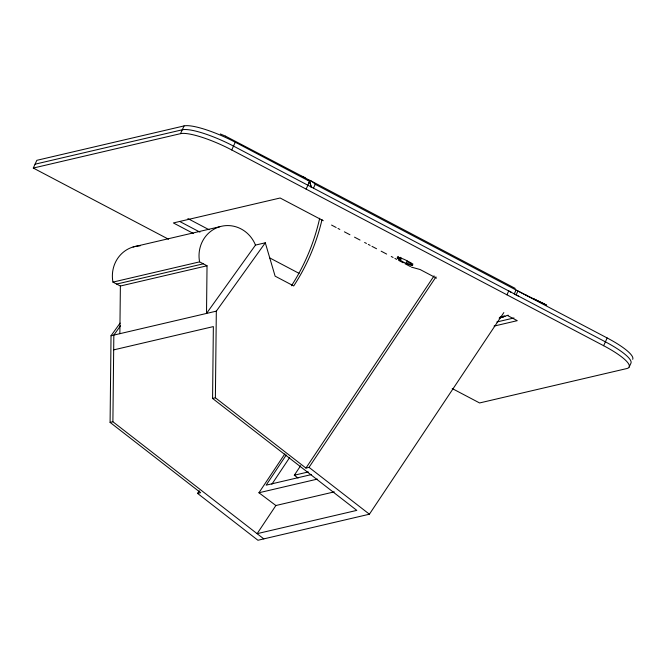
<?xml version="1.0" encoding="UTF-8"?>
<svg xmlns="http://www.w3.org/2000/svg" width="666" height="666" viewBox="0 0 666 666"><rect width="100%" height="100%" fill="white"/><g stroke="black" fill="none" stroke-linecap="round" stroke-linejoin="round"><path stroke-width="1" d="M503.821 312.579L369.405 514.21L257.933 540.259L197.552 493.398L200.641 492.682L110.09 422.402L111.031 335.747L120.096 323.093M263.819 538.886L112.887 421.745L113.836 335.09L120.479 325.807M119.863 333.683L120.379 286.022L112.945 282.109A31.086 29.329 76.8 0 1 140.126 245.829M112.945 282.109L199.592 261.863L207.034 265.776L206.51 313.436L255.486 245.088L265.301 242.799L275.116 276.157L293.714 285.947A208.366 196.612 76.8 0 0 322.036 219.547M275.924 505.461L257.109 533.674L356.801 510.381L212.579 398.451L213.361 326.59L113.67 349.883M435.997 276.881L309.024 467.357L305.935 468.073L215.384 397.802L216.325 311.147L265.301 242.799M168.54 239.236L33.3 168.057L36.83 160.323L184.049 125.924A43.481 9.116 24.5 0 1 235.265 142.224L309.64 181.368L311.338 187.379L309.64 181.368A284.182 72.852 -62.2 0 0 301.665 176.299M33.3 168.057L180.519 133.658L184.049 125.924M180.519 133.658A43.481 9.116 24.5 0 1 231.735 149.958L235.265 142.224M306.119 189.111L309.64 181.368L308.766 182.959M313.461 188.178L315.218 184.307A284.182 72.852 -62.2 0 0 307.242 179.237M397.302 257.933L397.552 257.392C403.096 258.225 408.533 261.214 412.812 264.76L412.562 265.293C407.009 264.46 401.581 261.472 397.302 257.933L398.002 256.385M397.677 258.408L398.385 256.86M398.368 258.982L399.076 257.434M399.325 259.623L400.383 257.301M400.474 260.273L401.54 257.95M406.102 263.236L407.167 260.914M407.384 263.861L408.441 261.538M408.691 264.419L409.748 262.096M409.94 264.86L410.997 262.537M411.047 265.168L411.755 263.619M412.096 265.309L412.795 263.761M506.943 294.813L508.707 290.942A43.481 9.116 24.5 0 1 511.313 292.341M315.218 184.307L516.05 290.01L514.285 293.881L518.639 296.27M516.15 294.863L517.915 290.992L607.167 337.97A43.481 9.116 24.5 0 1 632.7 359.307M452.222 388.553L479.587 402.955L626.814 368.556A43.481 9.116 24.5 0 0 603.646 345.712L607.167 337.97M629.17 367.041L630.935 363.178A43.481 9.116 24.5 0 0 605.402 341.841L233.5 146.087A43.481 9.116 24.5 0 0 182.284 129.787L35.065 164.186M197.552 493.398L199.284 490.8M334.29 491.874L275.882 505.519L258.941 492.757L284.857 453.879M286.255 454.995L266.15 485.156L311.455 474.567M271.845 484.249L289.652 457.534M298.077 478.063L294.314 475.224L300.632 465.742M305.935 468.073L434.065 275.874M499.375 317.507L504.254 315.917M500.391 317.724L508.191 315.176M499.15 318.215L505.003 316.308L499.966 317.482M133.058 246.986L219.713 226.74A31.086 29.329 76.8 0 1 255.486 245.088M116.658 284.066L203.313 263.819M120.379 286.022L207.034 265.776M111.031 335.747L216.325 311.147M496.828 321.986L513.986 317.973M494.055 326.09L517.266 320.671L507.317 315.426M110.09 422.402L112.887 421.745M212.579 398.451L215.384 397.802M294.314 475.224L308.333 471.944M258.941 492.757L317.349 479.112M545.729 304.995L546.711 305.153L525.382 294.797M544.388 304.054L544.855 304.179L533.474 298.684M411.446 267.124L420.104 269.53L436.48 278.147M220.321 133.958L225.566 136.18M225.549 136.164L305.12 177.822M516.05 290.01L527.239 295.771M310.706 180.761L515.251 288.42M231.735 149.958L603.646 345.712M323.293 220.721L280.136 198.002L173.385 222.944L193.59 233.583M331.56 225.075L336.147 227.489M337.987 228.455L339.827 229.42M344.414 231.835L349.925 234.74M354.52 237.154L360.023 240.051M364.618 242.474L366.45 243.44M368.29 244.405L370.13 245.371M371.961 246.337L376.556 248.751M381.143 251.174L386.655 254.071M391.25 256.485L393.082 257.459M394.921 258.425L396.761 259.39M398.593 260.356L403.188 262.77M405.02 263.736L410.531 266.641M269.638 257.867L299.084 273.368M187.895 218.59L209.016 229.703M179.745 221.495L199.942 232.126M309.024 467.357L369.405 514.21M319.68 218.248A208.366 196.612 76.8 0 1 291.45 285.781M199.592 261.863A31.086 29.329 76.8 0 1 219.713 226.74"/></g></svg>
